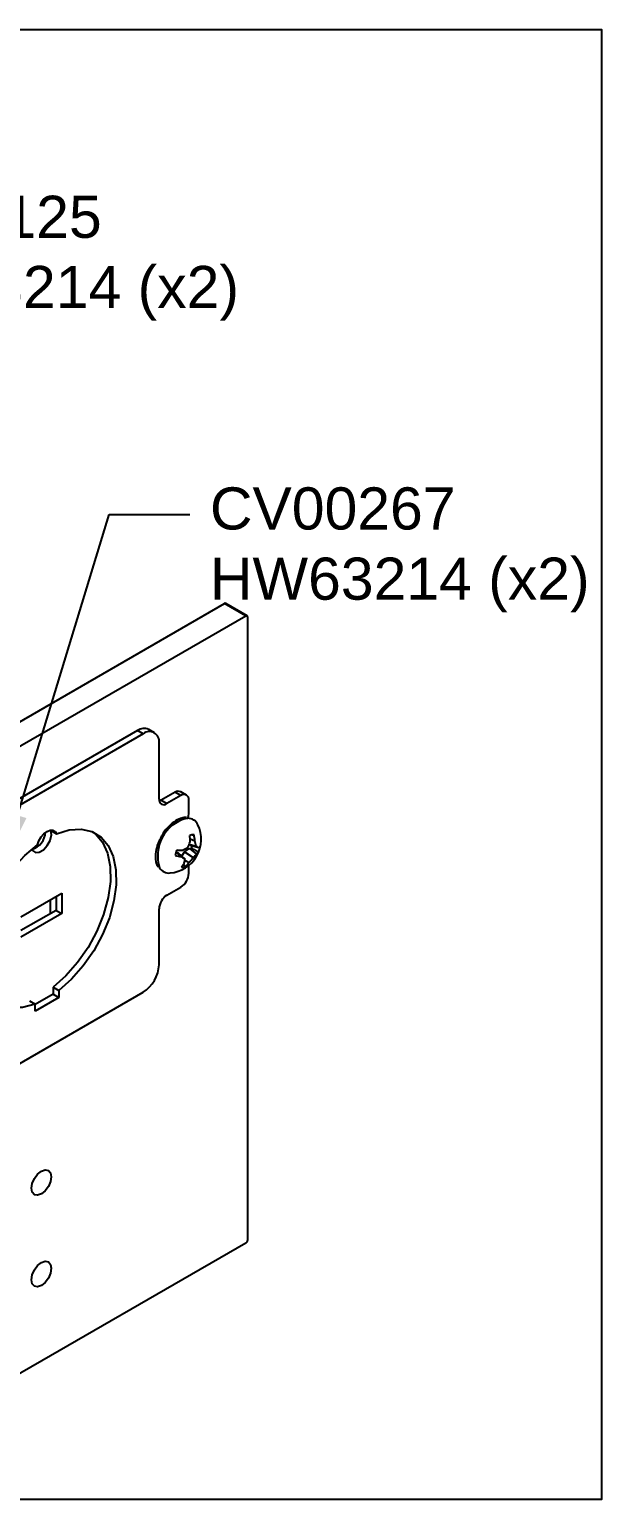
# Model space of a CAD drawing. Extents: x 0 to 7.35, y -6.57 to 0.
# Drawn here: x 4.8 to 7.35, y -6.56 to 0 of the extents above; entities that cross this region are included whole.
import ezdxf
from ezdxf import colors
from ezdxf.entities.mleader import LeaderData, LeaderLine
from ezdxf.math import Vec2, Vec3

# ---------------------------------------------------------------- set-up
doc = ezdxf.new("R2010")
doc.units = 0
doc.header["$LTSCALE"] = 0.5
doc.header["$MEASUREMENT"] = 0
for name, color, linetype in [('End Cap', 92, 'CONTINUOUS'), ('FAB DWG', 221, 'CONTINUOUS'), ('Hardware', 242, 'CONTINUOUS')]:
    doc.layers.add(name, color=color, linetype=linetype)
doc.layers.add('Text-Unprinted', color=131, linetype='CONTINUOUS', plot=False)
doc.styles.get("Standard").update_dxf_attribs({"font": 'arial.ttf'})

msp = doc.modelspace()

# ---------------------------------------------------------------- linework, layer by layer
at = {"layer": 'End Cap', "transparency": 16777216}
for p, q in [((3.8427, -3.6158), (5.6671, -2.5627)), ((3.9378, -3.6707), (5.7622, -2.6176)), ((5.7622, -2.6176), (5.6671, -2.5627)), ((5.7672, -2.6171), (5.6721, -2.5622)), ((5.7693, -2.6216), (5.7693, -5.4054)), ((5.7622, -5.4176), (3.9378, -6.4708))]:
    msp.add_line(p, q, dxfattribs=at)
at = {"layer": 'End Cap', "transparency": 16777216, "flags": 128}
for points in [[(4.8058, -5.1728), (4.8092, -5.1513), (4.8188, -5.1292), (4.8331, -5.1099), (4.85, -5.0962), (4.8669, -5.0904), (4.8813, -5.0932), (4.8908, -5.1042), (4.8942, -5.1218), (4.8908, -5.1432), (4.8813, -5.1653), (4.8669, -5.1847), (4.85, -5.1983), (4.8331, -5.2042), (4.8188, -5.2014), (4.8092, -5.1904), (4.8058, -5.1728)], [(4.8058, -5.5811), (4.8092, -5.5596), (4.8188, -5.5375), (4.8331, -5.5182), (4.85, -5.5045), (4.8669, -5.4986), (4.8813, -5.5014), (4.8908, -5.5125), (4.8942, -5.53), (4.8908, -5.5515), (4.8813, -5.5736), (4.8669, -5.5929), (4.85, -5.6066), (4.8331, -5.6125), (4.8188, -5.6097), (4.8092, -5.5987), (4.8058, -5.5811)]]:
    msp.add_lwpolyline(points, dxfattribs=at)
at = {"layer": 'End Cap', "transparency": 16777216}
for centre, radius, start, end in [((5.67, -2.5667), 0.00503, 65.69288, 125.61758), ((5.7649, -2.6209), 0.00437, 350.78596, 129.20329), ((5.7539, -5.4047), 0.0154, 302.60548, 357.39452)]:
    msp.add_arc(centre, radius, start, end, dxfattribs=at)
at = {"layer": 'Hardware', "transparency": 16777216}
for p, q in [((5.2787, -3.1298), (4.4213, -3.6247)), ((5.3041, -3.1444), (4.4467, -3.6394)), ((5.3041, -3.1444), (5.2787, -3.1298)), ((5.3541, -3.1395), (5.3287, -3.1248)), ((5.3748, -3.4353), (5.3748, -3.1852)), ((5.4466, -3.4054), (5.3848, -3.4411)), ((5.472, -3.42), (5.4466, -3.4054)), ((5.497, -3.4175), (5.4716, -3.4029)), ((5.3848, -3.4411), (5.4101, -3.4557)), ((5.472, -3.42), (5.4101, -3.4557)), ((5.5074, -3.5019), (5.5074, -3.4404)), ((5.4937, -3.5222), (5.5039, -3.5214)), ((4.8925, -3.5755), (4.918, -3.5902)), ((5.523, -3.595), (5.5308, -3.5949)), ((5.4504, -3.673), (5.4722, -3.6924)), ((5.4512, -3.6705), (5.4605, -3.6749)), ((5.4605, -3.6749), (5.4899, -3.7023)), ((5.4772, -3.6905), (5.4881, -3.6706)), ((5.4881, -3.6706), (5.5113, -3.656)), ((5.4881, -3.6706), (5.5265, -3.6965)), ((5.5153, -3.6411), (5.5091, -3.6381)), ((5.5096, -3.6366), (5.5399, -3.6465)), ((5.5113, -3.656), (5.5196, -3.6547)), ((5.5113, -3.656), (5.5423, -3.6814)), ((5.5131, -3.6135), (5.5346, -3.6227)), ((5.5153, -3.6411), (5.5501, -3.6521)), ((5.4833, -3.726), (5.4929, -3.7367)), ((5.4895, -3.7082), (5.5091, -3.7184)), ((5.5074, -3.767), (5.5074, -3.7317)), ((4.759, -3.9609), (4.9408, -3.856)), ((4.9155, -3.8706), (4.9155, -3.9322)), ((4.9408, -3.856), (4.9408, -3.9468)), ((5.4101, -3.864), (5.472, -3.8283)), ((4.9155, -3.9322), (4.759, -4.0225)), ((4.8913, -3.9461), (4.8913, -3.8846)), ((4.9155, -3.9322), (4.9408, -3.9468)), ((5.3748, -4.1753), (5.3748, -3.9252)), ((4.9408, -3.9468), (4.759, -4.0518)), ((4.4467, -4.7927), (5.3041, -4.2978)), ((4.903, -4.3066), (4.8224, -4.3532)), ((4.9284, -4.3213), (4.8224, -4.3825)), ((4.903, -4.2752), (4.903, -4.3066)), ((4.903, -4.2752), (4.9284, -4.2899)), ((4.903, -4.3066), (4.9284, -4.3213)), ((4.9284, -4.2899), (4.9284, -4.3213)), ((4.7969, -4.3364), (4.8224, -4.3511)), ((4.8224, -4.3825), (4.8224, -4.3511))]:
    msp.add_line(p, q, dxfattribs=at)
at = {"layer": 'Hardware', "transparency": 16777216, "flags": 128}
for points in [[(5.3759, -3.4449), (5.3779, -3.4443), (5.3848, -3.4411)], [(5.505, -3.518), (5.5067, -3.5102), (5.5074, -3.5019)], [(4.8077, -3.659), (4.8108, -3.665), (4.8233, -3.674), (4.8405, -3.673), (4.8594, -3.6621), (4.8766, -3.6433), (4.8891, -3.6198), (4.8947, -3.5958), (4.8925, -3.5755)], [(4.8328, -3.6393), (4.8393, -3.6213), (4.8492, -3.6044), (4.8617, -3.59), (4.8754, -3.5796), (4.8891, -3.5741), (4.9016, -3.5741), (4.9115, -3.5797), (4.918, -3.5902)], [(5.081, -3.583), (5.0909, -3.5907), (5.123, -3.6284), (5.1455, -3.6776), (5.1574, -3.7366), (5.1584, -3.8034), (5.1484, -3.8755), (5.1279, -3.9503), (5.0974, -4.0253), (5.0582, -4.0978), (5.0116, -4.1651), (4.9592, -4.225), (4.903, -4.2752)], [(4.918, -3.5902), (4.9747, -3.5729), (5.0279, -3.5697), (5.0757, -3.5807), (5.1164, -3.6054), (5.1485, -3.6431), (5.1709, -3.6923), (5.1828, -3.7513), (5.1838, -3.8181), (5.1739, -3.8902), (5.1533, -3.965), (5.1229, -4.04), (5.0837, -4.1125), (5.037, -4.1798), (4.9847, -4.2397), (4.9284, -4.2899)], [(4.8224, -4.3511), (4.7661, -4.3659), (4.7138, -4.3665), (4.6671, -4.353), (4.6279, -4.3258), (4.5975, -4.2859), (4.5769, -4.2348), (4.567, -4.1742), (4.568, -4.1063), (4.5799, -4.0335), (4.6023, -3.9584), (4.6344, -3.8837), (4.6751, -3.812), (4.7229, -3.7458), (4.7761, -3.6876), (4.8328, -3.6393)]]:
    msp.add_lwpolyline(points, dxfattribs=at)
at = {"layer": 'Hardware', "transparency": 16777216}
for centre, radius, start, end in [((5.308, -3.1706), 0.0503, 65.69288, 125.61758), ((5.3317, -3.1782), 0.0437, 350.78596, 129.20329), ((5.4613, -3.4258), 0.0251, 65.69288, 125.61758), ((5.3963, -3.4388), 0.0218, 170.78596, 309.20329), ((5.4858, -3.4369), 0.0218, 350.78596, 129.20329), ((5.5417, -3.6883), 0.1729, 106.12187, 198.23343), ((5.5043, -3.5694), 0.048, 23.46166, 90.36624), ((4.7823, -3.5769), 0.087, 287.22904, 355.44041), ((5.4117, -3.6148), 0.151, 274.70619, 25.29918), ((5.5278, -3.6368), 0.042, 85.96114, 111.88276), ((5.2737, -3.6205), 0.2396, 358.65689, 5.43633), ((5.357, -3.6332), 0.178, 3.35905, 12.42548), ((5.5591, -3.7044), 0.1131, 158.39165, 171.74531), ((5.4738, -3.1741), 0.4891, 267.67865, 270.73253), ((5.3943, -3.4488), 0.2308, 291.80706, 298.16743), ((5.3115, -3.5646), 0.2108, 335.42077, 343.02913), ((5.4309, -3.623), 0.0942, 340.31197, 347.42469), ((5.3894, -3.6673), 0.1519, 7.88107, 17.07517), ((5.4677, -3.7906), 0.1611, 59.25673, 63.38855), ((5.5224, -3.6542), 0.0337, 306.06336, 328.38175), ((5.5396, -3.6294), 0.025, 294.86794, 317.1295), ((5.4459, -3.6302), 0.1131, 338.39165, 351.74531), ((5.5008, -3.4481), 0.246, 257.3982, 263.31304), ((5.6842, -3.3345), 0.4159, 239.36252, 242.15551), ((5.3869, -3.6607), 0.1178, 317.90182, 328.78996), ((5.4773, -3.6977), 0.042, 265.96114, 291.88276), ((5.3754, -3.699), 0.1145, 348.53497, 358.33704), ((5.4132, -3.6502), 0.1177, 312.64057, 324.591), ((5.3906, -3.6059), 0.1633, 316.5021, 326.31043), ((5.4642, -3.6161), 0.1018, 307.78713, 320.09552), ((5.4187, -3.7175), 0.0481, 211.07722, 276.41231), ((5.4306, -3.7635), 0.0768, 302.60548, 357.39452), ((5.4516, -3.9287), 0.0768, 122.60548, 177.39452), ((5.2213, -4.1683), 0.1537, 302.60548, 357.39452)]:
    msp.add_arc(centre, radius, start, end, dxfattribs=at)
for points, knots in [([(5.4815, -3.5193), (5.4777, -3.5201), (5.4641, -3.5232), (5.4401, -3.5368), (5.4121, -3.5625), (5.3914, -3.5889), (5.3834, -3.6064), (5.381, -3.6116)], [0, 0, 0, 0, 0.100988, 0.361381, 0.62561, 0.88973, 1, 1, 1, 1]), ([(5.497, -3.5182), (5.4948, -3.5179), (5.4912, -3.5172), (5.4859, -3.518), (5.483, -3.5188), (5.4815, -3.5193)], [0, 0, 0, 0, 0.449023, 0.717837, 1, 1, 1, 1]), ([(5.381, -3.6116), (5.3773, -3.6187), (5.3673, -3.6379), (5.3592, -3.6712), (5.3586, -3.7061), (5.3632, -3.7294), (5.3703, -3.7375), (5.3711, -3.7384)], [0, 0, 0, 0, 0.15529, 0.422849, 0.692439, 0.964885, 1, 1, 1, 1]), ([(5.5196, -3.6547), (5.525, -3.6576), (5.5355, -3.6633), (5.546, -3.669), (5.5511, -3.6718)], [0, 0, 0, 0, 0.514247, 1, 1, 1, 1])]:
    msp.add_open_spline(points, degree=3, knots=knots, dxfattribs=at)
at = {"layer": 'Text-Unprinted', "ltscale": 0.5, "transparency": 16777216}
msp.add_lwpolyline([(0, 0), (7.3482, 0), (7.3482, -6.5625), (0, -6.5625)], close=True, dxfattribs=at)

# ---------------------------------------------------------------- leaders
at = {"layer": 'FAB DWG', "transparency": 16777216}
ml = msp.add_multileader_mtext('Standard', dxfattribs=at)
ml.set_content('BK01125\\PHW63214 (x2)', color=256)
ml.set_leader_properties()
ml.build(insert=Vec2(0, 0))
ml.multileader.update_dxf_attribs({"text_right_attachment_type": 2, "dogleg_length": 0.36, "arrow_head_size": 0.25})
ctx = ml.context
ctx.base_point, ctx.char_height, ctx.arrow_head_size, ctx.landing_gap_size, ctx.plane_origin = Vec3(3.9486, -0.8641), 0.188, 0.25, 0.09, Vec3(4.5615, -1.4461)
ctx.right_attachment = 2
notes = []
notes.append((ctx, [(1, (1, 1, 0), (3.5886, -0.8641), (1, 0), 0.36, [(0, [(3.0888, -1.4461)], 0, [])])]))
ctx.mtext.insert, ctx.mtext.width, ctx.mtext.flow_direction = Vec3(4.0386, -0.7424), 1.736568, 5
ml = msp.add_multileader_mtext('Standard', dxfattribs=at)
ml.set_content('CV00267\\PHW63214 (x2)', color=256)
ml.set_leader_properties()
ml.build(insert=Vec2(0, 0))
ml.multileader.update_dxf_attribs({"text_right_attachment_type": 2, "dogleg_length": 0.36, "arrow_head_size": 0.25})
ctx = ml.context
ctx.base_point, ctx.char_height, ctx.arrow_head_size, ctx.landing_gap_size, ctx.plane_origin = Vec3(5.512, -2.166), 0.188, 0.25, 0.09, Vec3(4.2243, -5.6793)
ctx.right_attachment = 2
notes.append((ctx, [(1, (1, 1, 0), (5.152, -2.166), (1, 0), 0.36, [(0, [(4.6713, -3.7476)], 0, [])])]))
ctx.mtext.insert, ctx.mtext.flow_direction = Vec3(5.602, -2.0443), 5
for ctx, leaders in notes:
    for number, flags, end, landing, length, lines in leaders:
        leader = LeaderData()
        leader.index, (leader.has_last_leader_line, leader.has_dogleg_vector, leader.attachment_direction) = number, flags
        leader.last_leader_point, leader.dogleg_vector, leader.dogleg_length = Vec3(end), Vec3(landing), length
        for number, points, colour, breaks in lines:
            line = LeaderLine()
            line.index, line.vertices, line.color, line.breaks = number, Vec3.list(points), colors.encode_raw_color(colour), breaks
            leader.lines.append(line)
        ctx.leaders.append(leader)

doc.saveas('drawing.dxf')
